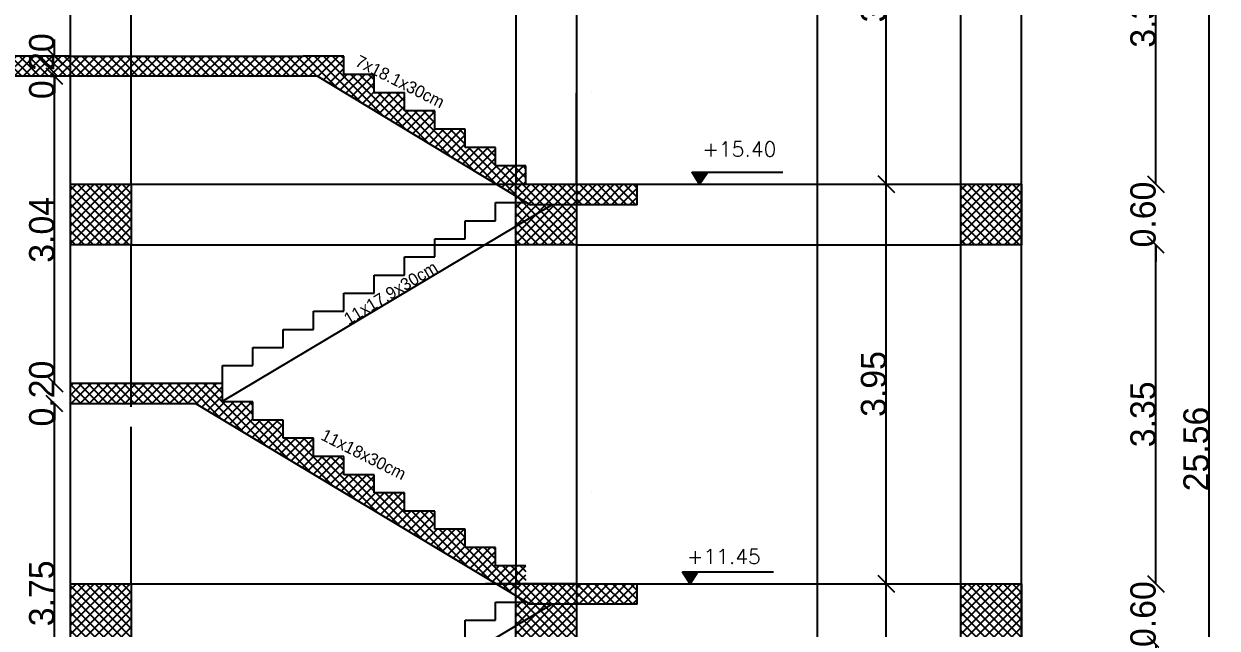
# Model space of a CAD drawing. Extents: x 166525 to 167198, y 178739 to 179747.
# Drawn here: x 167052.13 to 167063.93, y 179159.41 to 179165.38 of the extents above; entities that cross this region are included whole.
import ezdxf

# ---------------------------------------------------------------- set-up
doc = ezdxf.new("R2010")
doc.units = 0
doc.header["$MEASUREMENT"] = 0
doc.linetypes.add('AUSGEZOGEN', pattern=[0])
doc.linetypes.add('VONLAYER', pattern=[0])
doc.layers.get('0').update_dxf_attribs({"linetype": 'CONTINUOUS'})
doc.layers.get('DEFPOINTS').update_dxf_attribs({"linetype": 'CONTINUOUS'})
for name, color, linetype in [('3', 4, 'CONTINUOUS'), ('concret', 5, 'CONTINUOUS'), ('EBENE0', 7, 'AUSGEZOGEN'), ('HATH', 253, 'CONTINUOUS'), ('ST', 2, 'CONTINUOUS'), ('Stairs', 231, 'CONTINUOUS'), ('TEXTM', 2, 'CONTINUOUS'), ('TEXTS', 1, 'CONTINUOUS')]:
    doc.layers.add(name, color=color, linetype=linetype)
doc.layers.add('LAND CORNERS', color=255, linetype='CONTINUOUS', lineweight=25)
doc.styles.add('ROMANS', font='romans.shx')
doc.dimstyles.new('mais 1-100 plan', dxfattribs={"dimtxt": 0.25, "dimasz": 0.1635, "dimexe": 0.18, "dimexo": 0.0625, "dimgap": 0, "dimtad": 1, "dimzin": 0, "dimdsep": 46, "dimtxsty": 'Standard', "dimblk": 'OBLIQUE', "dimcen": 0, "dimse1": 1, "dimse2": 1, "dimclrd": 8, "dimclrt": 4, "dimadec": 0, "dimazin": 0, "dimtfac": 1, "dimtix": 1, "dimtofl": 0, "dimtmove": 0, "dimatfit": 3, "dimldrblk": 'OBLIQUE', "dimfxl": 0.18, "dimtolj": 1, "dimtzin": 0, "dimarcsym": 0})
pattern_1 = [(45, (14917.52055, -1903.4895), (-0.044194173824, 0.044194173824), []), (135, (14917.52055, -1903.4895), (-0.044194173824, -0.044194173824), [])]

# ---------------------------------------------------------------- blocks, each defined once
blk = doc.blocks.new('_OBLIQUE')
at = {"color": 0, "linetype": 'ByBlock'}
blk.add_line((-0.5, -0.5), (0.5, 0.5), dxfattribs=at)
blk = doc.blocks.new('*D1278')
at = {"layer": 'DEFPOINTS', "color": 0, "transparency": 16777216}
for p in [(167060.659, 179159.847), (167060.659, 179159.847), (167060.659, 179155.897)]:
    blk.add_point(p, dxfattribs=at)
at = {"layer": 'LAND CORNERS', "color": 8, "lineweight": -2, "transparency": 16777216}
blk.add_line((167060.659, 179155.897), (167060.659, 179159.847), dxfattribs=at)
at = {"layer": 'LAND CORNERS', "color": 8, "lineweight": -2, "transparency": 16777216, "xscale": 0.1635000000000001, "yscale": 0.1635000000000001, "zscale": 0.1635000000000001}
for p, rotation in [((167060.659, 179159.847), 90), ((167060.659, 179155.897), 270)]:
    blk.add_blockref('_OBLIQUE', p, dxfattribs=dict(at, rotation=rotation))
at = {"layer": 'LAND CORNERS', "color": 4, "transparency": 16777216, "insert": (167060.534, 179157.872), "char_height": 0.25, "attachment_point": 5, "rotation": 90}
blk.add_mtext('\\A1;3.95', dxfattribs=at)
blk = doc.blocks.new('*D1279')
at = {"layer": 'DEFPOINTS', "color": 0, "transparency": 16777216}
for p in [(167060.659, 179163.797), (167060.659, 179163.797), (167060.659, 179159.847)]:
    blk.add_point(p, dxfattribs=at)
at = {"layer": 'LAND CORNERS', "color": 8, "lineweight": -2, "transparency": 16777216}
blk.add_line((167060.659, 179159.847), (167060.659, 179163.797), dxfattribs=at)
at = {"layer": 'LAND CORNERS', "color": 8, "lineweight": -2, "transparency": 16777216, "xscale": 0.1635000000000001, "yscale": 0.1635000000000001, "zscale": 0.1635000000000001}
for p, rotation in [((167060.659, 179163.797), 90), ((167060.659, 179159.847), 270)]:
    blk.add_blockref('_OBLIQUE', p, dxfattribs=dict(at, rotation=rotation))
at = {"layer": 'LAND CORNERS', "color": 4, "transparency": 16777216, "insert": (167060.534, 179161.822), "char_height": 0.25, "attachment_point": 5, "rotation": 90}
blk.add_mtext('\\A1;3.95', dxfattribs=at)
blk = doc.blocks.new('*D1280')
at = {"layer": 'DEFPOINTS', "color": 0, "transparency": 16777216}
for p in [(167060.659, 179167.647), (167060.659, 179167.647), (167060.659, 179163.797)]:
    blk.add_point(p, dxfattribs=at)
at = {"layer": 'LAND CORNERS', "color": 8, "lineweight": -2, "transparency": 16777216}
blk.add_line((167060.659, 179163.797), (167060.659, 179167.647), dxfattribs=at)
at = {"layer": 'LAND CORNERS', "color": 8, "lineweight": -2, "transparency": 16777216, "xscale": 0.1635000000000001, "yscale": 0.1635000000000001, "zscale": 0.1635000000000001}
for p, rotation in [((167060.659, 179167.647), 90), ((167060.659, 179163.797), 270)]:
    blk.add_blockref('_OBLIQUE', p, dxfattribs=dict(at, rotation=rotation))
at = {"layer": 'LAND CORNERS', "color": 4, "transparency": 16777216, "insert": (167060.534, 179165.722), "char_height": 0.25, "attachment_point": 5, "rotation": 90}
blk.add_mtext('\\A1;3.85', dxfattribs=at)
blk = doc.blocks.new('*D1281')
at = {"layer": 'DEFPOINTS', "color": 0, "transparency": 16777216}
for p in [(167060.007, 179167.647), (167059.975, 179148.397), (167060.007, 179148.397)]:
    blk.add_point(p, dxfattribs=at)
at = {"layer": 'LAND CORNERS', "color": 8, "lineweight": -2, "transparency": 16777216}
blk.add_line((167059.975, 179167.647), (167059.975, 179148.397), dxfattribs=at)
at = {"layer": 'LAND CORNERS', "color": 8, "lineweight": -2, "transparency": 16777216, "xscale": 0.1635000000000001, "yscale": 0.1635000000000001, "zscale": 0.1635000000000001}
for p, rotation in [((167059.975, 179167.647), 90), ((167059.975, 179148.397), 270)]:
    blk.add_blockref('_OBLIQUE', p, dxfattribs=dict(at, rotation=rotation))
at = {"layer": 'LAND CORNERS', "color": 4, "transparency": 16777216, "insert": (167059.85, 179158.022), "char_height": 0.25, "attachment_point": 5, "rotation": 90}
blk.add_mtext('\\A1;19.25', dxfattribs=at)
blk = doc.blocks.new('*D1287')
at = {"layer": 'DEFPOINTS', "color": 0, "transparency": 16777216}
for p in [(167062.313, 179159.847), (167063.323, 179159.847), (167062.313, 179159.247)]:
    blk.add_point(p, dxfattribs=at)
at = {"layer": 'LAND CORNERS', "color": 8, "lineweight": -2, "transparency": 16777216}
for p, q in [((167063.323, 179159.847), (167063.323, 179160.011)), ((167063.323, 179159.247), (167063.323, 179159.084))]:
    blk.add_line(p, q, dxfattribs=at)
at = {"layer": 'LAND CORNERS', "color": 8, "lineweight": -2, "transparency": 16777216, "xscale": 0.1635000000000001, "yscale": 0.1635000000000001, "zscale": 0.1635000000000001}
for p, rotation in [((167063.323, 179159.847), 270), ((167063.323, 179159.247), 90)]:
    blk.add_blockref('_OBLIQUE', p, dxfattribs=dict(at, rotation=rotation))
at = {"layer": 'LAND CORNERS', "color": 4, "transparency": 16777216, "insert": (167063.198, 179159.547), "char_height": 0.25, "attachment_point": 5, "rotation": 90}
blk.add_mtext('\\A1;0.60', dxfattribs=at)
blk = doc.blocks.new('*D1288')
at = {"layer": 'DEFPOINTS', "color": 0, "transparency": 16777216}
for p in [(167062.313, 179163.197), (167063.323, 179163.197), (167062.313, 179159.847)]:
    blk.add_point(p, dxfattribs=at)
at = {"layer": 'LAND CORNERS', "color": 8, "lineweight": -2, "transparency": 16777216}
blk.add_line((167063.323, 179159.847), (167063.323, 179163.197), dxfattribs=at)
at = {"layer": 'LAND CORNERS', "color": 8, "lineweight": -2, "transparency": 16777216, "xscale": 0.1635000000000001, "yscale": 0.1635000000000001, "zscale": 0.1635000000000001}
for p, rotation in [((167063.323, 179163.197), 90), ((167063.323, 179159.847), 270)]:
    blk.add_blockref('_OBLIQUE', p, dxfattribs=dict(at, rotation=rotation))
at = {"layer": 'LAND CORNERS', "color": 4, "transparency": 16777216, "insert": (167063.198, 179161.522), "char_height": 0.25, "attachment_point": 5, "rotation": 90}
blk.add_mtext('\\A1;3.35', dxfattribs=at)
blk = doc.blocks.new('*D1289')
at = {"layer": 'DEFPOINTS', "color": 0, "transparency": 16777216}
for p in [(167062.313, 179163.797), (167063.323, 179163.797), (167062.313, 179163.197)]:
    blk.add_point(p, dxfattribs=at)
at = {"layer": 'LAND CORNERS', "color": 8, "lineweight": -2, "transparency": 16777216}
for p, q in [((167063.323, 179163.797), (167063.323, 179163.961)), ((167063.323, 179163.197), (167063.323, 179163.034))]:
    blk.add_line(p, q, dxfattribs=at)
at = {"layer": 'LAND CORNERS', "color": 8, "lineweight": -2, "transparency": 16777216, "xscale": 0.1635000000000001, "yscale": 0.1635000000000001, "zscale": 0.1635000000000001}
for p, rotation in [((167063.323, 179163.797), 270), ((167063.323, 179163.197), 90)]:
    blk.add_blockref('_OBLIQUE', p, dxfattribs=dict(at, rotation=rotation))
at = {"layer": 'LAND CORNERS', "color": 4, "transparency": 16777216, "insert": (167063.198, 179163.497), "char_height": 0.25, "attachment_point": 5, "rotation": 90}
blk.add_mtext('\\A1;0.60', dxfattribs=at)
blk = doc.blocks.new('*D1290')
at = {"layer": 'DEFPOINTS', "color": 0, "transparency": 16777216}
for p in [(167062.313, 179167.147), (167063.323, 179167.147), (167062.313, 179163.797)]:
    blk.add_point(p, dxfattribs=at)
at = {"layer": 'LAND CORNERS', "color": 8, "lineweight": -2, "transparency": 16777216}
blk.add_line((167063.323, 179163.797), (167063.323, 179167.147), dxfattribs=at)
at = {"layer": 'LAND CORNERS', "color": 8, "lineweight": -2, "transparency": 16777216, "xscale": 0.1635000000000001, "yscale": 0.1635000000000001, "zscale": 0.1635000000000001}
for p, rotation in [((167063.323, 179167.147), 90), ((167063.323, 179163.797), 270)]:
    blk.add_blockref('_OBLIQUE', p, dxfattribs=dict(at, rotation=rotation))
at = {"layer": 'LAND CORNERS', "color": 4, "transparency": 16777216, "insert": (167063.198, 179165.472), "char_height": 0.25, "attachment_point": 5, "rotation": 90}
blk.add_mtext('\\A1;3.35', dxfattribs=at)
blk = doc.blocks.new('*D1292')
at = {"layer": 'DEFPOINTS', "color": 0, "transparency": 16777216}
for p in [(167063.293, 179173.961), (167063.323, 179148.397), (167063.847, 179148.397)]:
    blk.add_point(p, dxfattribs=at)
at = {"layer": 'LAND CORNERS', "color": 8, "lineweight": -2, "transparency": 16777216}
blk.add_line((167063.847, 179173.961), (167063.847, 179148.397), dxfattribs=at)
at = {"layer": 'LAND CORNERS', "color": 8, "lineweight": -2, "transparency": 16777216, "xscale": 0.1635000000000001, "yscale": 0.1635000000000001, "zscale": 0.1635000000000001}
for p, rotation in [((167063.847, 179173.961), 90), ((167063.847, 179148.397), 270)]:
    blk.add_blockref('_OBLIQUE', p, dxfattribs=dict(at, rotation=rotation))
at = {"layer": 'LAND CORNERS', "color": 4, "transparency": 16777216, "insert": (167063.722, 179161.179), "char_height": 0.25, "attachment_point": 5, "rotation": 90}
blk.add_mtext('\\A1;25.56', dxfattribs=at)
blk = doc.blocks.new('*D1299')
at = {"layer": 'DEFPOINTS', "color": 0, "transparency": 16777216}
for p in [(167052.437, 179161.627), (167052.596, 179161.627), (167052.596, 179157.877)]:
    blk.add_point(p, dxfattribs=at)
at = {"layer": 'LAND CORNERS', "color": 8, "lineweight": -2, "transparency": 16777216}
blk.add_line((167052.437, 179157.877), (167052.437, 179161.627), dxfattribs=at)
at = {"layer": 'LAND CORNERS', "color": 8, "lineweight": -2, "transparency": 16777216, "xscale": 0.1635000000000001, "yscale": 0.1635000000000001, "zscale": 0.1635000000000001}
for p, rotation in [((167052.437, 179161.627), 90), ((167052.437, 179157.877), 270)]:
    blk.add_blockref('_OBLIQUE', p, dxfattribs=dict(at, rotation=rotation))
at = {"layer": 'LAND CORNERS', "color": 4, "transparency": 16777216, "insert": (167052.312, 179159.752), "char_height": 0.25, "attachment_point": 5, "rotation": 90}
blk.add_mtext('\\A1;3.75', dxfattribs=at)
blk = doc.blocks.new('*D1300')
at = {"layer": 'DEFPOINTS', "color": 0, "transparency": 16777216}
for p in [(167052.437, 179161.827), (167052.596, 179161.827), (167052.596, 179161.627)]:
    blk.add_point(p, dxfattribs=at)
at = {"layer": 'LAND CORNERS', "color": 8, "lineweight": -2, "transparency": 16777216}
for p, q in [((167052.437, 179161.827), (167052.437, 179161.991)), ((167052.437, 179161.627), (167052.437, 179161.464))]:
    blk.add_line(p, q, dxfattribs=at)
at = {"layer": 'LAND CORNERS', "color": 8, "lineweight": -2, "transparency": 16777216, "xscale": 0.1635000000000001, "yscale": 0.1635000000000001, "zscale": 0.1635000000000001}
for p, rotation in [((167052.437, 179161.827), 270), ((167052.437, 179161.627), 90)]:
    blk.add_blockref('_OBLIQUE', p, dxfattribs=dict(at, rotation=rotation))
at = {"layer": 'LAND CORNERS', "color": 4, "transparency": 16777216, "insert": (167052.312, 179161.727), "char_height": 0.25, "attachment_point": 5, "rotation": 90}
blk.add_mtext('\\A1;0.20', dxfattribs=at)
blk = doc.blocks.new('*D1301')
at = {"layer": 'DEFPOINTS', "color": 0, "transparency": 16777216}
for p in [(167052.437, 179164.864), (167052.596, 179164.864), (167052.596, 179161.827)]:
    blk.add_point(p, dxfattribs=at)
at = {"layer": 'LAND CORNERS', "color": 8, "lineweight": -2, "transparency": 16777216}
blk.add_line((167052.437, 179161.827), (167052.437, 179164.864), dxfattribs=at)
at = {"layer": 'LAND CORNERS', "color": 8, "lineweight": -2, "transparency": 16777216, "xscale": 0.1635000000000001, "yscale": 0.1635000000000001, "zscale": 0.1635000000000001}
for p, rotation in [((167052.437, 179164.864), 90), ((167052.437, 179161.827), 270)]:
    blk.add_blockref('_OBLIQUE', p, dxfattribs=dict(at, rotation=rotation))
at = {"layer": 'LAND CORNERS', "color": 4, "transparency": 16777216, "insert": (167052.312, 179163.346), "char_height": 0.25, "attachment_point": 5, "rotation": 90}
blk.add_mtext('\\A1;3.04', dxfattribs=at)
blk = doc.blocks.new('*D1302')
at = {"layer": 'DEFPOINTS', "color": 0, "transparency": 16777216}
for p in [(167052.437, 179165.064), (167052.596, 179165.064), (167052.596, 179164.864)]:
    blk.add_point(p, dxfattribs=at)
at = {"layer": 'LAND CORNERS', "color": 8, "lineweight": -2, "transparency": 16777216}
for p, q in [((167052.437, 179165.064), (167052.437, 179165.228)), ((167052.437, 179164.864), (167052.437, 179164.701))]:
    blk.add_line(p, q, dxfattribs=at)
at = {"layer": 'LAND CORNERS', "color": 8, "lineweight": -2, "transparency": 16777216, "xscale": 0.1635000000000001, "yscale": 0.1635000000000001, "zscale": 0.1635000000000001}
for p, rotation in [((167052.437, 179165.064), 270), ((167052.437, 179164.864), 90)]:
    blk.add_blockref('_OBLIQUE', p, dxfattribs=dict(at, rotation=rotation))
at = {"layer": 'LAND CORNERS', "color": 4, "transparency": 16777216, "insert": (167052.312, 179164.964), "char_height": 0.25, "attachment_point": 5, "rotation": 90}
blk.add_mtext('\\A1;0.20', dxfattribs=at)

msp = doc.modelspace()

# ---------------------------------------------------------------- hatches: boundary and pattern name
at = {"layer": 'HATH'}
h = msp.add_hatch(dxfattribs=at)
h.set_pattern_fill('ANSI37', color=256, scale=0.5, style=0)
h.set_pattern_definition(pattern_1)
h.paths.add_polyline_path([(167053.19591, 179165.06427), (167052.59591, 179165.06427), (167052.59591, 179164.86427), (167053.15604, 179164.86427), (167053.19591, 179164.86427)])
h.paths.add_polyline_path([(167052.59591, 179165.06427), (167050.84591, 179165.06427), (167050.84591, 179164.86427), (167052.59591, 179164.86427)])
h.paths.add_polyline_path([(167052.49909, 179164.56843), (167052.49909, 179165.3601), (167052.12409, 179165.3601), (167052.12409, 179164.56843)], flags=9)
h.paths.add_polyline_path([(167055.29591, 179164.88327), (167055.29591, 179165.06427), (167053.19591, 179165.06427), (167053.19591, 179164.86427), (167055.03704, 179164.86427), (167056.80555, 179163.79727), (167057.09591, 179163.79727), (167057.09591, 179163.97827), (167056.79591, 179163.97827), (167056.79591, 179164.15927), (167056.49591, 179164.15927), (167056.49591, 179164.34027), (167056.19591, 179164.34027), (167056.19591, 179164.52127), (167055.89591, 179164.52127), (167055.89591, 179164.70227), (167055.59591, 179164.70227), (167055.59591, 179164.88327)])
h.paths.add_polyline_path([(167056.99591, 179163.68241), (167056.99591, 179163.79727), (167056.80555, 179163.79727)])
h.paths.add_polyline_path([(167057.59591, 179163.79727), (167057.59591, 179163.79402), (167058.19591, 179163.79402), (167058.19591, 179163.79727)])
h = msp.add_hatch(dxfattribs=at)
h.set_pattern_fill('ANSI37', color=256, scale=0.5, style=0)
h.set_pattern_definition([(45, (161403.00762, 180249.874106), (-0.0441941738, 0.0441941738), []), (135, (161403.00762, 180249.874106), (-0.0441941738, -0.0441941738), [])])
h.paths.add_polyline_path([(167052.59591, 179163.79727), (167053.19591, 179163.79727), (167053.19591, 179163.19727), (167052.59591, 179163.19727)])
h = msp.add_hatch(dxfattribs=at)
h.set_pattern_fill('ANSI37', color=256, scale=0.5, style=0)
h.set_pattern_definition([(45, (161407.40762, 180249.874106), (-0.0441941738, 0.0441941738), []), (135, (161407.40762, 180249.874106), (-0.0441941738, -0.0441941738), [])])
h.paths.add_polyline_path([(167056.99591, 179163.79727), (167057.59591, 179163.79727), (167057.59591, 179163.19727), (167056.99591, 179163.19727)])
h = msp.add_hatch(dxfattribs=at)
h.set_pattern_fill('ANSI37', color=256, scale=0.5, style=0)
h.set_pattern_definition([(45, (15386.26624, 20156.74471), (-0.044194173824, 0.044194173824), []), (135, (15386.26624, 20156.74471), (-0.044194173824, -0.044194173824), [])])
h.paths.add_polyline_path([(167058.19591, 179151.94727), (167057.59591, 179151.94727), (167057.59591, 179151.74727), (167058.19591, 179151.74727)])
h.paths.add_polyline_path([(167057.59591, 179155.89727), (167057.59591, 179155.69627), (167058.19591, 179155.69627), (167058.19591, 179155.89727)])
h.paths.add_polyline_path([(167057.59591, 179159.84727), (167057.59591, 179159.64527), (167058.19591, 179159.64527), (167058.19591, 179159.84727)])
h.paths.add_polyline_path([(167057.59591, 179163.79727), (167057.59591, 179163.59427), (167058.19591, 179163.59427), (167058.19591, 179163.79727)])
h = msp.add_hatch(dxfattribs=at)
h.set_pattern_fill('ANSI37', color=256, scale=0.5, style=0)
h.set_pattern_definition([(45, (161411.80762, 180249.874106), (-0.0441941738, 0.0441941738), []), (135, (161411.80762, 180249.874106), (-0.0441941738, -0.0441941738), [])])
h.paths.add_polyline_path([(167061.39591, 179163.79727), (167061.99591, 179163.79727), (167061.99591, 179163.19727), (167061.39591, 179163.19727)])
h = msp.add_hatch(dxfattribs=at)
h.set_pattern_fill('ANSI37', color=256, scale=0.5, style=0)
h.set_pattern_definition(pattern_1)
h.paths.add_polyline_path([(167056.49591, 179160.20527), (167056.49591, 179160.38527), (167056.19591, 179160.38527), (167056.19591, 179160.56527), (167055.89591, 179160.56527), (167055.89591, 179160.74527), (167055.59591, 179160.74527), (167055.59591, 179160.92527), (167055.29591, 179160.92527), (167055.29591, 179161.10527), (167054.99591, 179161.10527), (167054.99591, 179161.28527), (167054.69591, 179161.28527), (167054.69591, 179161.46527), (167054.39591, 179161.46527), (167054.39591, 179161.64527), (167054.09591, 179161.64527), (167054.09591, 179161.82527), (167053.19591, 179161.82527), (167053.19591, 179161.62527), (167053.8377, 179161.62527), (167056.80103, 179159.84727), (167057.09591, 179159.84727), (167057.09591, 179160.02527), (167056.79591, 179160.02527), (167056.79591, 179160.20527)])
h.paths.add_polyline_path([(167052.59591, 179161.82527), (167052.59591, 179161.62527), (167053.19591, 179161.62527), (167053.19591, 179161.82527)])
h.paths.add_polyline_path([(167056.99591, 179159.73034), (167056.99591, 179159.84727), (167056.80103, 179159.84727)])
h = msp.add_hatch(dxfattribs=at)
h.set_pattern_fill('ANSI37', color=256, scale=0.5, style=0)
h.set_pattern_definition([(45, (161403.00762, 180245.924106), (-0.0441941738, 0.0441941738), []), (135, (161403.00762, 180245.924106), (-0.0441941738, -0.0441941738), [])])
h.paths.add_polyline_path([(167052.59591, 179159.84727), (167053.19591, 179159.84727), (167053.19591, 179159.24727), (167052.59591, 179159.24727)])
h = msp.add_hatch(dxfattribs=at)
h.set_pattern_fill('ANSI37', color=256, scale=0.5, style=0)
h.set_pattern_definition([(45, (161407.40762, 180245.924106), (-0.0441941738, 0.0441941738), []), (135, (161407.40762, 180245.924106), (-0.0441941738, -0.0441941738), [])])
h.paths.add_polyline_path([(167056.99591, 179159.84727), (167057.59591, 179159.84727), (167057.59591, 179159.24727), (167056.99591, 179159.24727)])
h = msp.add_hatch(dxfattribs=at)
h.set_pattern_fill('ANSI37', color=256, scale=0.5, style=0)
h.set_pattern_definition([(45, (161411.80762, 180245.924106), (-0.0441941738, 0.0441941738), []), (135, (161411.80762, 180245.924106), (-0.0441941738, -0.0441941738), [])])
h.paths.add_polyline_path([(167061.39591, 179159.84727), (167061.99591, 179159.84727), (167061.99591, 179159.24727), (167061.39591, 179159.24727)])
at = {"layer": 'TEXTS'}
h = msp.add_hatch(dxfattribs=at)
h.set_pattern_fill('ANSI31', color=0, scale=0.0147)
h.set_pattern_definition([(45, (92694.5852922, 101178.7670508), (-0.00129930871043, 0.00129930871043), [])])
h.paths.add_polyline_path([(167058.89028, 179163.91389), (167058.73827, 179163.91487), (167058.81362, 179163.79727)])
h = msp.add_hatch(dxfattribs=at)
h.set_pattern_fill('ANSI31', color=0, scale=0.0147)
h.set_pattern_definition([(45, (92694.4917624, 101174.8170508), (-0.00129930871043, 0.00129930871043), [])])
h.paths.add_polyline_path([(167058.79675, 179159.96389), (167058.64474, 179159.96487), (167058.72009, 179159.84727)])

# ---------------------------------------------------------------- linework, layer by layer
at = {"layer": 'concret'}
for points in [[(167052.59591, 179163.79727), (167053.19591, 179163.79727), (167053.19591, 179163.19727), (167052.59591, 179163.19727)], [(167056.99591, 179163.79727), (167057.59591, 179163.79727), (167057.59591, 179163.19727), (167056.99591, 179163.19727)], [(167061.39591, 179163.79727), (167061.99591, 179163.79727), (167061.99591, 179163.19727), (167061.39591, 179163.19727)], [(167052.59591, 179159.84727), (167053.19591, 179159.84727), (167053.19591, 179159.24727), (167052.59591, 179159.24727)], [(167056.99591, 179159.84727), (167057.59591, 179159.84727), (167057.59591, 179159.24727), (167056.99591, 179159.24727)], [(167061.39591, 179159.84727), (167061.99591, 179159.84727), (167061.99591, 179159.24727), (167061.39591, 179159.24727)]]:
    msp.add_lwpolyline(points, close=True, dxfattribs=at)
at = {"layer": 'EBENE0', "color": 3, "linetype": 'AUSGEZOGEN'}
for p, q in [((167052.59591, 179151.94727), (167052.59591, 179167.34726)), ((167052.59591, 179151.94727), (167052.59591, 179167.34726)), ((167061.99591, 179148.39727), (167061.99591, 179167.34402)), ((167056.99591, 179167.14727), (167056.99591, 179163.79727)), ((167057.59591, 179167.14727), (167057.59591, 179163.79727)), ((167061.39591, 179163.79727), (167061.39591, 179167.14727)), ((167053.19591, 179163.79727), (167053.19591, 179165.62288)), ((167053.19591, 179163.79727), (167056.69591, 179163.79727)), ((167056.69591, 179163.79727), (167056.99591, 179163.79727)), ((167057.59591, 179163.79727), (167061.39591, 179163.79727)), ((167053.19591, 179161.59727), (167053.19591, 179163.19727)), ((167053.19591, 179161.59727), (167053.19591, 179163.19727)), ((167053.19591, 179163.19727), (167056.99591, 179163.19727)), ((167056.99591, 179163.19727), (167056.99591, 179159.84727)), ((167056.99591, 179163.19727), (167056.99591, 179159.84727)), ((167057.59591, 179163.19727), (167057.59591, 179159.84727)), ((167057.59591, 179163.19727), (167061.39591, 179163.19727)), ((167057.59591, 179163.19727), (167057.59591, 179159.84727)), ((167061.39591, 179159.84727), (167061.39591, 179163.19727)), ((167061.39591, 179159.84727), (167061.39591, 179163.19727)), ((167053.19591, 179159.84727), (167053.19591, 179161.39727)), ((167053.19591, 179159.84727), (167053.19591, 179161.39727)), ((167053.19591, 179159.84727), (167056.99591, 179159.84727)), ((167053.19591, 179159.84727), (167056.99591, 179159.84727)), ((167057.59591, 179159.84727), (167061.39591, 179159.84727)), ((167057.59591, 179159.84727), (167061.39591, 179159.84727))]:
    msp.add_line(p, q, dxfattribs=at)
at = {"layer": 'ST'}
for p, q in [((167052.59591, 179165.06427), (167050.84591, 179165.06427)), ((167052.59591, 179165.06427), (167053.39591, 179165.06427)), ((167053.19591, 179165.06427), (167054.89591, 179165.06427)), ((167052.59591, 179164.86427), (167050.84591, 179164.86427)), ((167053.15604, 179164.86427), (167052.59591, 179164.86427)), ((167055.03704, 179164.86427), (167053.15604, 179164.86427))]:
    msp.add_line(p, q, dxfattribs=at)
at = {"layer": 'Stairs'}
for p, q in [((167057.59591, 179163.79727), (167057.59591, 179164.69727)), ((167057.74591, 179164.70051), (167057.74591, 179164.70094)), ((167057.74591, 179164.70051), (167057.74591, 179164.70094)), ((167057.74591, 179160.74627), (167057.74591, 179160.74669)), ((167057.74591, 179160.74627), (167057.74591, 179160.74669)), ((167057.74591, 179160.74627), (167057.74591, 179160.74669)), ((167057.74591, 179160.74627), (167057.74591, 179160.74669)), ((167057.74591, 179160.74527), (167057.74591, 179160.74569)), ((167057.74591, 179160.74527), (167057.74591, 179160.74569)), ((167056.69591, 179159.89727), (167056.69591, 179159.89727)), ((167056.69591, 179159.84727), (167056.74591, 179159.84727)), ((167057.09591, 179159.89727), (167057.09591, 179159.89727)), ((167057.09591, 179159.84727), (167057.14591, 179159.84727))]:
    msp.add_line(p, q, dxfattribs=at)
at = {"layer": 'Stairs', "linetype": 'VONLAYER'}
for p, q in [((167057.59591, 179159.84727), (167056.69591, 179159.84727)), ((167057.59591, 179159.84727), (167056.69591, 179159.84727)), ((167056.69591, 179159.84727), (167056.74591, 179159.84727))]:
    msp.add_line(p, q, dxfattribs=at)
at = {"layer": 'TEXTS'}
for p, q in [((167055.29591, 179165.06427), (167054.89591, 179165.06427)), ((167055.29591, 179165.06427), (167054.99591, 179165.06427)), ((167055.29591, 179164.88327), (167055.29591, 179165.06427)), ((167055.03704, 179164.86427), (167057.14201, 179163.59427)), ((167055.59591, 179164.88327), (167055.29591, 179164.88327)), ((167055.59591, 179164.70227), (167055.59591, 179164.88327)), ((167055.59591, 179164.70227), (167055.89591, 179164.70227)), ((167055.89591, 179164.52127), (167055.89591, 179164.70227)), ((167056.19591, 179164.52127), (167055.89591, 179164.52127)), ((167056.19591, 179164.34027), (167056.19591, 179164.52127)), ((167056.49591, 179164.34027), (167056.19591, 179164.34027)), ((167056.49591, 179164.15927), (167056.49591, 179164.34027)), ((167056.79591, 179164.15927), (167056.49591, 179164.15927)), ((167056.79591, 179163.97827), (167056.79591, 179164.15927)), ((167057.09591, 179163.97827), (167056.79591, 179163.97827)), ((167057.09591, 179163.79727), (167057.09591, 179163.97827)), ((167054.09591, 179161.65059), (167057.35346, 179163.59427)), ((167056.79591, 179163.43627), (167056.79591, 179163.61527)), ((167056.79591, 179163.61527), (167057.09591, 179163.61527)), ((167057.09591, 179163.61527), (167057.09591, 179163.62208)), ((167058.19591, 179163.59427), (167057.14201, 179163.59427)), ((167056.49591, 179163.25727), (167056.49591, 179163.43627)), ((167056.49591, 179163.43627), (167056.79591, 179163.43627)), ((167056.19591, 179163.07827), (167056.19591, 179163.25727)), ((167056.19591, 179163.25727), (167056.49591, 179163.25727)), ((167055.89591, 179162.89927), (167055.89591, 179163.07827)), ((167055.89591, 179163.07827), (167056.19591, 179163.07827)), ((167055.59591, 179162.72027), (167055.59591, 179162.89927)), ((167055.59591, 179162.89927), (167055.89591, 179162.89927)), ((167055.29591, 179162.54127), (167055.29591, 179162.72027)), ((167055.29591, 179162.72027), (167055.59591, 179162.72027)), ((167054.99591, 179162.36227), (167054.99591, 179162.54127)), ((167054.99591, 179162.54127), (167055.29591, 179162.54127)), ((167054.69591, 179162.18327), (167054.69591, 179162.36227)), ((167054.69591, 179162.36227), (167054.99591, 179162.36227)), ((167054.39591, 179162.00427), (167054.39591, 179162.18327)), ((167054.39591, 179162.18327), (167054.69591, 179162.18327)), ((167054.09591, 179161.82527), (167054.09591, 179162.00427)), ((167054.09591, 179162.00427), (167054.39591, 179162.00427)), ((167054.09591, 179161.82527), (167052.59591, 179161.82527)), ((167054.09591, 179161.64527), (167054.09591, 179161.82527)), ((167053.8377, 179161.62527), (167052.59591, 179161.62527)), ((167053.8377, 179161.62527), (167057.1377, 179159.64527)), ((167054.39591, 179161.64527), (167054.09591, 179161.64527)), ((167054.39591, 179161.46527), (167054.39591, 179161.64527)), ((167054.69591, 179161.46527), (167054.39591, 179161.46527)), ((167054.69591, 179161.28527), (167054.69591, 179161.46527)), ((167054.99591, 179161.28527), (167054.69591, 179161.28527)), ((167054.99591, 179161.10527), (167054.99591, 179161.28527)), ((167055.29591, 179161.10527), (167054.99591, 179161.10527)), ((167055.29591, 179160.92527), (167055.29591, 179161.10527)), ((167055.59591, 179160.92527), (167055.29591, 179160.92527)), ((167055.59591, 179160.74527), (167055.59591, 179160.92527)), ((167055.89591, 179160.74527), (167055.59591, 179160.74527)), ((167055.89591, 179160.56527), (167055.89591, 179160.74527)), ((167056.19591, 179160.56527), (167055.89591, 179160.56527)), ((167056.19591, 179160.38527), (167056.19591, 179160.56527)), ((167056.49591, 179160.38527), (167056.19591, 179160.38527)), ((167056.49591, 179160.20527), (167056.49591, 179160.38527)), ((167056.79591, 179160.20527), (167056.49591, 179160.20527)), ((167056.79591, 179160.02527), (167056.79591, 179160.20527)), ((167057.09591, 179160.02527), (167056.79591, 179160.02527)), ((167054.09591, 179157.70159), (167057.35346, 179159.64527)), ((167056.79591, 179159.48727), (167056.79591, 179159.66627)), ((167056.79591, 179159.66627), (167057.09591, 179159.66627)), ((167058.19591, 179159.64527), (167057.1377, 179159.64527)), ((167056.49591, 179159.30827), (167056.49591, 179159.48727)), ((167056.49591, 179159.48727), (167056.79591, 179159.48727))]:
    msp.add_line(p, q, dxfattribs=at)
at = {"layer": 'TEXTS', "color": 0}
for p, q in [((167058.81362, 179163.79727), (167058.73827, 179163.91487)), ((167058.73827, 179163.91487), (167059.63653, 179163.91487)), ((167058.81362, 179163.79727), (167058.89028, 179163.91389)), ((167058.72009, 179159.84727), (167058.64474, 179159.96487)), ((167058.64474, 179159.96487), (167059.543, 179159.96487)), ((167058.72009, 179159.84727), (167058.79675, 179159.96389))]:
    msp.add_line(p, q, dxfattribs=at)
at = {"layer": 'TEXTS', "color": 2}
for p, q in [((167058.19591, 179163.59427), (167058.19591, 179163.79727)), ((167053.19591, 179161.82527), (167053.33591, 179161.82527)), ((167058.19591, 179159.64527), (167058.19591, 179159.84727))]:
    msp.add_line(p, q, dxfattribs=at)

# ---------------------------------------------------------------- texts
at = {"layer": '3', "color": 7, "linetype": 'Continuous', "style": 'ROMANS'}
for s, p in [('+15.40', (167058.84084, 179164.07076)), ('+11.45', (167058.68714, 179160.04322))]:
    msp.add_text(s, height=0.147, dxfattribs=at).set_placement(p)
at = {"layer": 'TEXTM', "color": 4}
for s, rotation, p in [('7x18.1x30cm', 333.334167, (167055.39896, 179164.97297)), ('11x17.9x30cm', 31.062923, (167055.34319, 179162.40146)), ('11x18x30cm', 333.334167, (167055.05921, 179161.27659))]:
    msp.add_text(s, height=0.12, rotation=rotation, dxfattribs=at).set_placement(p)

# ---------------------------------------------------------------- dimensions: what is measured, and where the dimension line sits
at = {"layer": 'LAND CORNERS'}
dim = msp.add_linear_dim(base=(167063.84723, 179148.39727), p1=(167063.29346, 179173.96087), p2=(167063.32346, 179148.39727), angle=90, dimstyle='mais 1-100 plan', override={"dimfxlon": 1, "dimarcsym": 1}, dxfattribs=at)
dim.commit()
dim.dimension.update_dxf_attribs({"geometry": '*D1292', "text_midpoint": (167063.72223, 179161.17907)})
for p1, p2, distance, picture, middle in [((167060.0074, 179167.64726), (167060.0074, 179148.39727), -0.03231, '*D1281', (167059.85009, 179158.02226)), ((167060.65871, 179163.79727), (167060.65871, 179167.64726), 0, '*D1280', (167060.53371, 179165.72226)), ((167062.3125, 179163.79727), (167062.3125, 179167.14727), -1.01096, '*D1290', (167063.19846, 179165.47227)), ((167052.59591, 179164.86427), (167052.59591, 179165.06427), 0.15933, '*D1302', (167052.31159, 179164.96427)), ((167052.59591, 179161.82727), (167052.59591, 179164.86427), 0.15933, '*D1301', (167052.31159, 179163.34577)), ((167062.3125, 179163.19727), (167062.3125, 179163.79727), -1.01096, '*D1289', (167063.19846, 179163.49727)), ((167060.65871, 179159.84727), (167060.65871, 179163.79727), 0, '*D1279', (167060.53371, 179161.82227)), ((167062.3125, 179159.84727), (167062.3125, 179163.19727), -1.01096, '*D1288', (167063.19846, 179161.52227)), ((167052.59591, 179161.62727), (167052.59591, 179161.82727), 0.15933, '*D1300', (167052.31159, 179161.72727)), ((167052.59591, 179157.87727), (167052.59591, 179161.62727), 0.15933, '*D1299', (167052.31159, 179159.75227)), ((167062.3125, 179159.24727), (167062.3125, 179159.84727), -1.01096, '*D1287', (167063.19846, 179159.54727)), ((167060.65871, 179155.89727), (167060.65871, 179159.84727), 0, '*D1278', (167060.53371, 179157.87227))]:
    dim = msp.add_aligned_dim(p1=p1, p2=p2, distance=distance, dimstyle='mais 1-100 plan', override={"dimfxlon": 1, "dimarcsym": 1}, dxfattribs=at)
    dim.commit()
    dim.dimension.update_dxf_attribs({"geometry": picture, "text_midpoint": middle})

doc.saveas('drawing.dxf')
